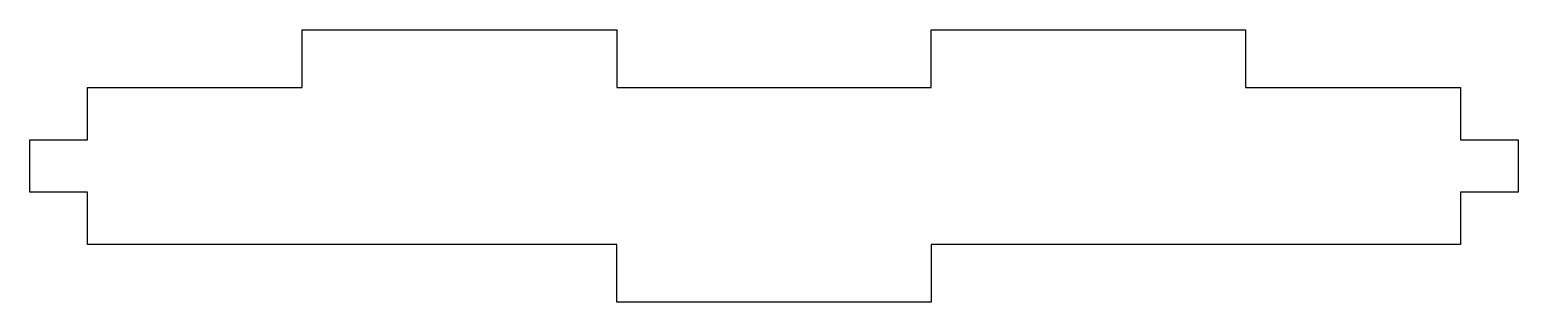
# Model space of a CAD drawing. Header units: millimetres. Extents: x 0 to 142, y -9 to 17.
import ezdxf

# ---------------------------------------------------------------- set-up
doc = ezdxf.new("R2010")
doc.units = ezdxf.units.MM
doc.layers.get('0').update_dxf_attribs({"linetype": 'CONTINUOUS'})

msp = doc.modelspace()

# ---------------------------------------------------------------- linework, layer by layer
msp.add_lwpolyline([(5.89, 11.01), (26.39, 11.01), (26.39, 16.51), (56.39, 16.51), (56.39, 11.01), (86.39, 11.01), (86.39, 16.51), (116.39, 16.51), (116.39, 11.01), (136.89, 11.01), (136.89, 6.01), (142.39, 6.01), (142.39, 1.01), (136.89, 1.01), (136.89, -3.99), (86.39, -3.99), (86.39, -9.49), (56.39, -9.49), (56.39, -3.99), (5.89, -3.99), (5.89, 1.01), (0.39, 1.01), (0.39, 6.01), (5.89, 6.01)], close=True)

doc.saveas('drawing.dxf')
